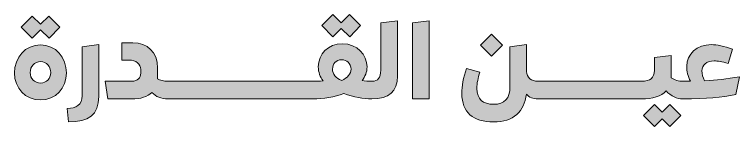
# Model space of a CAD drawing. Header units: millimetres. Extents: x 81 to 1251, y -181 to -29.
# Drawn here: x 81.3 to 215.7, y -162.1 to -141.4 of the extents above; entities that cross this region are included whole.
import ezdxf

# ---------------------------------------------------------------- set-up
doc = ezdxf.new("R2010")
doc.units = ezdxf.units.MM
doc.header["$MEASUREMENT"] = 0
doc.layers.add('Layer 1', color=7, linetype='Continuous', lineweight=0)

# ---------------------------------------------------------------- blocks, each defined once
blk = doc.blocks.new('Block_3')
at = {"layer": 'Layer 1', "true_color": 0x414042, "transparency": 33554687}
h = blk.add_hatch(color=250, dxfattribs=at)
h.dxf.hatch_style = 2
h.paths.add_polyline_path([(86.1, -144.26), (87.69, -145.8), (89.71, -143.74), (87.65, -141.7), (86.1, -143.23), (84.54, -141.7), (82.5, -143.74), (84.56, -145.8)])
h = blk.add_hatch(color=250, dxfattribs=at)
h.dxf.hatch_style = 2
h.paths.add_polyline_path([(141.86, -143.98), (143.44, -145.52), (145.46, -143.46), (143.4, -141.42), (141.86, -142.95), (140.29, -141.42), (138.25, -143.46), (140.31, -145.52)])
h = blk.add_hatch(color=250, dxfattribs=at)
h.dxf.hatch_style = 2
edge = h.paths.add_edge_path()
edge.add_spline(control_points=[(141.96, -153.62), (140.87, -153.23), (140.25, -152.38), (140.25, -151.5), (140.25, -150.57), (140.91, -149.78), (141.94, -149.78), (142.83, -149.78), (143.68, -150.47), (143.68, -151.5), (143.68, -152.36), (143.03, -153.17), (141.96, -153.62)], knot_values=[0, 0, 0, 0, 1, 1, 1, 2, 2, 2, 3, 3, 3, 4, 4, 4, 4], degree=3, periodic=0)
edge = h.paths.add_edge_path()
edge.add_spline(control_points=[(149.2, -151.72), (149.2, -153.13), (148.69, -153.76), (147.56, -153.76), (147.55, -153.76), (147.55, -153.77), (147.55, -153.77), (147.55, -153.77), (147.54, -153.76), (147.54, -153.76), (146.87, -153.76), (146.27, -153.72), (145.72, -153.64), (146.29, -152.91), (146.65, -152.06), (146.65, -151.11), (146.65, -148.85), (144.83, -146.83), (142.09, -146.83), (139.38, -146.83), (137.62, -148.71), (137.62, -151.09), (137.62, -152.08), (137.94, -152.95), (138.49, -153.68), (137.88, -153.74), (137.22, -153.76), (136.57, -153.76), (136.57, -153.76), (132.73, -153.76), (132.73, -153.76), (132.73, -153.76), (132.73, -153.76), (132.73, -153.76), (132.73, -153.76), (128.89, -153.76), (128.89, -153.76), (128.89, -153.76), (128.89, -153.76), (128.89, -153.76), (128.89, -153.76), (125.05, -153.76), (125.05, -153.76), (125.05, -153.76), (125.05, -153.76), (125.05, -153.76), (125.05, -153.76), (121.21, -153.76), (121.21, -153.76), (121.21, -153.76), (121.21, -153.76), (121.21, -153.76), (121.21, -153.76), (117.36, -153.76), (117.36, -153.76), (117.36, -153.76), (117.36, -153.76), (117.36, -153.76), (117.36, -153.76), (113.52, -153.76), (113.52, -153.76), (113.52, -153.76), (113.52, -153.76), (113.52, -153.76), (113.52, -153.76), (109.68, -153.76), (109.68, -153.76), (108.91, -153.76), (108.32, -153.58), (107.78, -153.29), (107.8, -153.15), (107.8, -153.01), (107.8, -152.87), (107.8, -152.87), (107.8, -151.33), (107.8, -151.33), (107.8, -148.3), (105.94, -146.67), (103.25, -146.67), (103.25, -146.67), (101.19, -146.67), (101.19, -146.67), (101.19, -146.67), (101.19, -149.84), (101.19, -149.84), (101.19, -149.84), (102.54, -149.84), (102.54, -149.84), (103.8, -149.84), (104.67, -150.55), (104.69, -151.6), (104.69, -151.6), (104.69, -152.24), (104.69, -152.24), (104.69, -153.15), (104.16, -153.76), (103.05, -153.76), (103.05, -153.76), (98.1, -153.76), (98.1, -153.76), (98.1, -153.76), (98.57, -157.03), (98.57, -157.03), (98.57, -157.03), (103.01, -157.03), (103.01, -157.03), (104.69, -157.03), (105.94, -156.63), (106.73, -155.84), (107.52, -156.61), (108.53, -157.03), (109.68, -157.03), (109.68, -157.03), (109.68, -157.03), (109.68, -157.03), (109.68, -157.03), (113.52, -157.03), (113.52, -157.03), (113.52, -157.03), (113.52, -157.03), (113.52, -157.03), (113.52, -157.03), (117.36, -157.03), (117.36, -157.03), (117.36, -157.03), (117.36, -157.03), (117.36, -157.03), (117.36, -157.03), (121.21, -157.03), (121.21, -157.03), (121.21, -157.03), (121.21, -157.03), (121.21, -157.03), (121.21, -157.03), (125.05, -157.03), (125.05, -157.03), (125.05, -157.03), (125.05, -157.03), (125.05, -157.03), (125.05, -157.03), (128.89, -157.03), (128.89, -157.03), (128.89, -157.03), (128.89, -157.03), (128.89, -157.03), (128.89, -157.03), (132.73, -157.03), (132.73, -157.03), (132.73, -157.03), (132.73, -157.03), (132.73, -157.03), (132.73, -157.03), (136.57, -157.03), (136.57, -157.03), (136.57, -157.03), (136.57, -157.03), (136.57, -157.03), (138.57, -157.03), (140.65, -156.73), (142.33, -156.04), (144.21, -156.69), (146.01, -157.03), (147.54, -157.03), (147.54, -157.03), (147.54, -157.03), (147.54, -157.03), (147.54, -157.03), (147.54, -157.03), (147.54, -157.03), (147.54, -157.03), (147.54, -157.03), (147.54, -157.03), (147.54, -157.03), (147.54, -157.03), (147.54, -157.03), (150.73, -157.03), (152.29, -155.62), (152.29, -152.83), (152.29, -152.83), (152.31, -142.57), (152.31, -142.57), (152.31, -142.57), (149.22, -142.93), (149.22, -142.93), (149.22, -142.93), (149.2, -151.72), (149.2, -151.72)], knot_values=[0, 0, 0, 0, 1, 1, 1, 2, 2, 2, 3, 3, 3, 4, 4, 4, 5, 5, 5, 6, 6, 6, 7, 7, 7, 8, 8, 8, 9, 9, 9, 10, 10, 10, 11, 11, 11, 12, 12, 12, 13, 13, 13, 14, 14, 14, 15, 15, 15, 16, 16, 16, 17, 17, 17, 18, 18, 18, 19, 19, 19, 20, 20, 20, 21, 21, 21, 22, 22, 22, 23, 23, 23, 24, 24, 24, 25, 25, 25, 26, 26, 26, 27, 27, 27, 28, 28, 28, 29, 29, 29, 30, 30, 30, 31, 31, 31, 32, 32, 32, 33, 33, 33, 34, 34, 34, 35, 35, 35, 36, 36, 36, 37, 37, 37, 38, 38, 38, 39, 39, 39, 40, 40, 40, 41, 41, 41, 42, 42, 42, 43, 43, 43, 44, 44, 44, 45, 45, 45, 46, 46, 46, 47, 47, 47, 48, 48, 48, 49, 49, 49, 50, 50, 50, 51, 51, 51, 52, 52, 52, 53, 53, 53, 54, 54, 54, 55, 55, 55, 56, 56, 56, 57, 57, 57, 58, 58, 58, 59, 59, 59, 60, 60, 60, 61, 61, 61, 62, 62, 62, 62], degree=3, periodic=0)
h = blk.add_hatch(color=250, dxfattribs=at)
h.dxf.hatch_style = 2
h.paths.add_polyline_path([(155.1, -157.03), (158.19, -157.03), (158.19, -142.57), (155.1, -142.93)])
h = blk.add_hatch(color=250, dxfattribs=at)
h.dxf.hatch_style = 2
h.paths.add_polyline_path([(171.77, -147.09), (169.72, -145.05), (167.66, -147.09), (169.74, -149.13)])
h = blk.add_hatch(color=250, dxfattribs=at)
h.dxf.hatch_style = 2
edge = h.paths.add_edge_path()
edge.add_spline(control_points=[(86.12, -154.1), (85.01, -154.1), (84.2, -153.25), (84.2, -152.16), (84.2, -151.05), (85.01, -150.1), (86.12, -150.1), (87.21, -150.1), (88, -151.05), (88, -152.16), (88, -153.25), (87.21, -154.1), (86.12, -154.1)], knot_values=[0, 0, 0, 0, 1, 1, 1, 2, 2, 2, 3, 3, 3, 4, 4, 4, 4], degree=3, periodic=0)
edge = h.paths.add_edge_path()
edge.add_spline(control_points=[(86.12, -147.01), (83.29, -147.01), (81.29, -149.41), (81.29, -152.22), (81.29, -155.03), (83.29, -157.21), (86.12, -157.21), (88.91, -157.21), (90.91, -155.03), (90.91, -152.22), (90.91, -149.41), (88.91, -147.01), (86.12, -147.01)], knot_values=[0, 0, 0, 0, 1, 1, 1, 2, 2, 2, 3, 3, 3, 4, 4, 4, 4], degree=3, periodic=0)
h = blk.add_hatch(color=250, dxfattribs=at)
h.dxf.hatch_style = 2
edge = h.paths.add_edge_path()
edge.add_spline(control_points=[(93.84, -156.44), (93.84, -158.14), (92.67, -158.77), (91.07, -158.77), (91.07, -158.77), (91.29, -161.29), (91.29, -161.29), (95.07, -161.29), (96.91, -160), (96.91, -156.57), (96.91, -156.57), (96.91, -146.99), (96.91, -146.99), (96.91, -146.99), (93.82, -147.37), (93.82, -147.37), (93.82, -147.37), (93.84, -156.44), (93.84, -156.44)], knot_values=[0, 0, 0, 0, 1, 1, 1, 2, 2, 2, 3, 3, 3, 4, 4, 4, 5, 5, 5, 6, 6, 6, 6], degree=3, periodic=0)
h = blk.add_hatch(color=250, dxfattribs=at)
h.dxf.hatch_style = 2
edge = h.paths.add_edge_path()
edge.add_spline(control_points=[(215.71, -152.93), (213.33, -153.33), (211.47, -153.56), (209.25, -153.68), (208.94, -153.07), (208.74, -152.42), (208.74, -151.84), (208.74, -150.77), (209.61, -150), (211.04, -150), (211.63, -150), (212.44, -150.14), (213.61, -150.45), (213.61, -150.45), (214.44, -147.82), (214.44, -147.82), (212.8, -147.27), (211.53, -146.99), (210.52, -146.99), (207.79, -146.99), (205.93, -148.71), (205.93, -150.99), (205.93, -151.94), (206.15, -152.81), (206.6, -153.76), (206.6, -153.76), (205.2, -153.76), (205.2, -153.76), (204.42, -153.76), (203.67, -153.54), (203.02, -153.13), (203.02, -153.13), (203.02, -152.87), (203.02, -152.87), (203.02, -152.87), (203.02, -149.01), (203.02, -149.01), (203.02, -149.01), (199.93, -149.37), (199.93, -149.37), (199.93, -149.37), (199.95, -151.74), (199.95, -151.74), (199.95, -153.17), (199.12, -153.76), (197.57, -153.76), (197.56, -153.76), (197.56, -153.77), (197.55, -153.77), (197.55, -153.77), (197.54, -153.76), (197.53, -153.76), (197.53, -153.76), (193.69, -153.76), (193.69, -153.76), (193.69, -153.76), (193.69, -153.76), (193.69, -153.76), (193.69, -153.76), (189.85, -153.76), (189.85, -153.76), (189.85, -153.76), (189.85, -153.76), (189.85, -153.76), (189.85, -153.76), (186.01, -153.76), (186.01, -153.76), (186.01, -153.76), (186.01, -153.76), (186.01, -153.76), (186.01, -153.76), (182.17, -153.76), (182.17, -153.76), (182.17, -153.76), (182.17, -153.76), (182.17, -153.76), (182.17, -153.76), (178.33, -153.76), (178.33, -153.76), (177.14, -153.76), (176.27, -153.11), (176.23, -151.94), (176.23, -151.94), (176.23, -146.99), (176.23, -146.99), (176.23, -146.99), (173.14, -147.37), (173.14, -147.37), (173.14, -147.37), (173.14, -154.75), (173.14, -154.75), (173.16, -156.97), (172.15, -158.02), (170.15, -158.02), (168.09, -158.02), (167.04, -157.05), (167.02, -155.09), (167.02, -154.14), (167.22, -153.19), (167.58, -152.06), (167.58, -152.06), (165.08, -151.39), (165.08, -151.39), (164.51, -153.13), (164.23, -154.65), (164.23, -156), (164.23, -159.54), (166.29, -161.29), (170.15, -161.29), (173.77, -161.29), (175.85, -159.37), (176.19, -156.14), (176.7, -156.71), (177.46, -157.03), (178.33, -157.03), (178.33, -157.03), (178.33, -157.03), (178.33, -157.03), (178.33, -157.03), (182.17, -157.03), (182.17, -157.03), (182.17, -157.03), (182.17, -157.03), (182.17, -157.03), (182.17, -157.03), (186.01, -157.03), (186.01, -157.03), (186.01, -157.03), (186.01, -157.03), (186.01, -157.03), (186.01, -157.03), (189.85, -157.03), (189.85, -157.03), (189.85, -157.03), (189.85, -157.03), (189.85, -157.03), (189.85, -157.03), (193.69, -157.03), (193.69, -157.03), (193.69, -157.03), (193.69, -157.03), (193.69, -157.03), (193.69, -157.03), (197.53, -157.03), (197.53, -157.03), (197.53, -157.03), (197.53, -157.03), (197.53, -157.03), (199.61, -157.03), (201.18, -156.53), (202.09, -155.54), (203.02, -156.49), (204.15, -157.03), (205.19, -157.03), (205.19, -157.03), (205.19, -157.03), (205.19, -157.03), (205.2, -157.03), (205.2, -157.03), (205.2, -157.03), (205.2, -157.03), (205.2, -157.03), (205.2, -157.03), (205.2, -157.03), (205.2, -157.03), (205.2, -157.03), (209.63, -157.03), (212.4, -156.71), (215.06, -156.22), (215.06, -156.22), (215.71, -152.93), (215.71, -152.93)], knot_values=[0, 0, 0, 0, 1, 1, 1, 2, 2, 2, 3, 3, 3, 4, 4, 4, 5, 5, 5, 6, 6, 6, 7, 7, 7, 8, 8, 8, 9, 9, 9, 10, 10, 10, 11, 11, 11, 12, 12, 12, 13, 13, 13, 14, 14, 14, 15, 15, 15, 16, 16, 16, 17, 17, 17, 18, 18, 18, 19, 19, 19, 20, 20, 20, 21, 21, 21, 22, 22, 22, 23, 23, 23, 24, 24, 24, 25, 25, 25, 26, 26, 26, 27, 27, 27, 28, 28, 28, 29, 29, 29, 30, 30, 30, 31, 31, 31, 32, 32, 32, 33, 33, 33, 34, 34, 34, 35, 35, 35, 36, 36, 36, 37, 37, 37, 38, 38, 38, 39, 39, 39, 40, 40, 40, 41, 41, 41, 42, 42, 42, 43, 43, 43, 44, 44, 44, 45, 45, 45, 46, 46, 46, 47, 47, 47, 48, 48, 48, 49, 49, 49, 50, 50, 50, 51, 51, 51, 52, 52, 52, 53, 53, 53, 54, 54, 54, 55, 55, 55, 56, 56, 56, 57, 57, 57, 57], degree=3, periodic=0)
h = blk.add_hatch(color=250, dxfattribs=at)
h.dxf.hatch_style = 2
h.paths.add_polyline_path([(201.37, -159.45), (199.93, -158.04), (197.89, -160.08), (199.97, -162.12), (201.37, -160.71), (202.82, -162.12), (204.86, -160.08), (202.78, -158.04)])
at = {"layer": 'Layer 1'}
for points in [[(86.1, -144.26), (87.69, -145.8), (89.71, -143.74), (87.65, -141.7), (86.1, -143.23), (84.54, -141.7), (82.5, -143.74), (84.56, -145.8)], [(141.86, -143.98), (143.44, -145.52), (145.46, -143.46), (143.4, -141.42), (141.86, -142.95), (140.29, -141.42), (138.25, -143.46), (140.31, -145.52)], [(155.1, -157.03), (158.19, -157.03), (158.19, -142.57), (155.1, -142.93)], [(171.77, -147.09), (169.72, -145.05), (167.66, -147.09), (169.74, -149.13)], [(201.37, -159.45), (199.93, -158.04), (197.89, -160.08), (199.97, -162.12), (201.37, -160.71), (202.82, -162.12), (204.86, -160.08), (202.78, -158.04)]]:
    blk.add_lwpolyline(points, close=True, dxfattribs=at)
for points, knots in [([(149.2, -151.72), (149.2, -153.13), (148.69, -153.76), (147.56, -153.76), (147.55, -153.76), (147.55, -153.77), (147.55, -153.77), (147.55, -153.77), (147.54, -153.76), (147.54, -153.76), (146.87, -153.76), (146.27, -153.72), (145.72, -153.64), (146.29, -152.91), (146.65, -152.06), (146.65, -151.11), (146.65, -148.85), (144.83, -146.83), (142.09, -146.83), (139.38, -146.83), (137.62, -148.71), (137.62, -151.09), (137.62, -152.08), (137.94, -152.95), (138.49, -153.68), (137.88, -153.74), (137.22, -153.76), (136.57, -153.76), (136.57, -153.76), (132.73, -153.76), (132.73, -153.76), (132.73, -153.76), (132.73, -153.76), (132.73, -153.76), (132.73, -153.76), (128.89, -153.76), (128.89, -153.76), (128.89, -153.76), (128.89, -153.76), (128.89, -153.76), (128.89, -153.76), (125.05, -153.76), (125.05, -153.76), (125.05, -153.76), (125.05, -153.76), (125.05, -153.76), (125.05, -153.76), (121.21, -153.76), (121.21, -153.76), (121.21, -153.76), (121.21, -153.76), (121.21, -153.76), (121.21, -153.76), (117.36, -153.76), (117.36, -153.76), (117.36, -153.76), (117.36, -153.76), (117.36, -153.76), (117.36, -153.76), (113.52, -153.76), (113.52, -153.76), (113.52, -153.76), (113.52, -153.76), (113.52, -153.76), (113.52, -153.76), (109.68, -153.76), (109.68, -153.76), (108.91, -153.76), (108.32, -153.58), (107.78, -153.29), (107.8, -153.15), (107.8, -153.01), (107.8, -152.87), (107.8, -152.87), (107.8, -151.33), (107.8, -151.33), (107.8, -148.3), (105.94, -146.67), (103.25, -146.67), (103.25, -146.67), (101.19, -146.67), (101.19, -146.67), (101.19, -146.67), (101.19, -149.84), (101.19, -149.84), (101.19, -149.84), (102.54, -149.84), (102.54, -149.84), (103.8, -149.84), (104.67, -150.55), (104.69, -151.6), (104.69, -151.6), (104.69, -152.24), (104.69, -152.24), (104.69, -153.15), (104.16, -153.76), (103.05, -153.76), (103.05, -153.76), (98.1, -153.76), (98.1, -153.76), (98.1, -153.76), (98.57, -157.03), (98.57, -157.03), (98.57, -157.03), (103.01, -157.03), (103.01, -157.03), (104.69, -157.03), (105.94, -156.63), (106.73, -155.84), (107.52, -156.61), (108.53, -157.03), (109.68, -157.03), (109.68, -157.03), (109.68, -157.03), (109.68, -157.03), (109.68, -157.03), (113.52, -157.03), (113.52, -157.03), (113.52, -157.03), (113.52, -157.03), (113.52, -157.03), (113.52, -157.03), (117.36, -157.03), (117.36, -157.03), (117.36, -157.03), (117.36, -157.03), (117.36, -157.03), (117.36, -157.03), (121.21, -157.03), (121.21, -157.03), (121.21, -157.03), (121.21, -157.03), (121.21, -157.03), (121.21, -157.03), (125.05, -157.03), (125.05, -157.03), (125.05, -157.03), (125.05, -157.03), (125.05, -157.03), (125.05, -157.03), (128.89, -157.03), (128.89, -157.03), (128.89, -157.03), (128.89, -157.03), (128.89, -157.03), (128.89, -157.03), (132.73, -157.03), (132.73, -157.03), (132.73, -157.03), (132.73, -157.03), (132.73, -157.03), (132.73, -157.03), (136.57, -157.03), (136.57, -157.03), (136.57, -157.03), (136.57, -157.03), (136.57, -157.03), (138.57, -157.03), (140.65, -156.73), (142.33, -156.04), (144.21, -156.69), (146.01, -157.03), (147.54, -157.03), (147.54, -157.03), (147.54, -157.03), (147.54, -157.03), (147.54, -157.03), (147.54, -157.03), (147.54, -157.03), (147.54, -157.03), (147.54, -157.03), (147.54, -157.03), (147.54, -157.03), (147.54, -157.03), (147.54, -157.03), (150.73, -157.03), (152.29, -155.62), (152.29, -152.83), (152.29, -152.83), (152.31, -142.57), (152.31, -142.57), (152.31, -142.57), (149.22, -142.93), (149.22, -142.93), (149.22, -142.93), (149.2, -151.72), (149.2, -151.72)], [0, 0, 0, 0, 1, 1, 1, 2, 2, 2, 3, 3, 3, 4, 4, 4, 5, 5, 5, 6, 6, 6, 7, 7, 7, 8, 8, 8, 9, 9, 9, 10, 10, 10, 11, 11, 11, 12, 12, 12, 13, 13, 13, 14, 14, 14, 15, 15, 15, 16, 16, 16, 17, 17, 17, 18, 18, 18, 19, 19, 19, 20, 20, 20, 21, 21, 21, 22, 22, 22, 23, 23, 23, 24, 24, 24, 25, 25, 25, 26, 26, 26, 27, 27, 27, 28, 28, 28, 29, 29, 29, 30, 30, 30, 31, 31, 31, 32, 32, 32, 33, 33, 33, 34, 34, 34, 35, 35, 35, 36, 36, 36, 37, 37, 37, 38, 38, 38, 39, 39, 39, 40, 40, 40, 41, 41, 41, 42, 42, 42, 43, 43, 43, 44, 44, 44, 45, 45, 45, 46, 46, 46, 47, 47, 47, 48, 48, 48, 49, 49, 49, 50, 50, 50, 51, 51, 51, 52, 52, 52, 53, 53, 53, 54, 54, 54, 55, 55, 55, 56, 56, 56, 57, 57, 57, 58, 58, 58, 59, 59, 59, 60, 60, 60, 61, 61, 61, 62, 62, 62, 62]), ([(86.12, -147.01), (83.29, -147.01), (81.29, -149.41), (81.29, -152.22), (81.29, -155.03), (83.29, -157.21), (86.12, -157.21), (88.91, -157.21), (90.91, -155.03), (90.91, -152.22), (90.91, -149.41), (88.91, -147.01), (86.12, -147.01)], [0, 0, 0, 0, 1, 1, 1, 2, 2, 2, 3, 3, 3, 4, 4, 4, 4]), ([(93.84, -156.44), (93.84, -158.14), (92.67, -158.77), (91.07, -158.77), (91.07, -158.77), (91.29, -161.29), (91.29, -161.29), (95.07, -161.29), (96.91, -160), (96.91, -156.57), (96.91, -156.57), (96.91, -146.99), (96.91, -146.99), (96.91, -146.99), (93.82, -147.37), (93.82, -147.37), (93.82, -147.37), (93.84, -156.44), (93.84, -156.44)], [0, 0, 0, 0, 1, 1, 1, 2, 2, 2, 3, 3, 3, 4, 4, 4, 5, 5, 5, 6, 6, 6, 6]), ([(215.71, -152.93), (213.33, -153.33), (211.47, -153.56), (209.25, -153.68), (208.94, -153.07), (208.74, -152.42), (208.74, -151.84), (208.74, -150.77), (209.61, -150), (211.04, -150), (211.63, -150), (212.44, -150.14), (213.61, -150.45), (213.61, -150.45), (214.44, -147.82), (214.44, -147.82), (212.8, -147.27), (211.53, -146.99), (210.52, -146.99), (207.79, -146.99), (205.93, -148.71), (205.93, -150.99), (205.93, -151.94), (206.15, -152.81), (206.6, -153.76), (206.6, -153.76), (205.2, -153.76), (205.2, -153.76), (204.42, -153.76), (203.67, -153.54), (203.02, -153.13), (203.02, -153.13), (203.02, -152.87), (203.02, -152.87), (203.02, -152.87), (203.02, -149.01), (203.02, -149.01), (203.02, -149.01), (199.93, -149.37), (199.93, -149.37), (199.93, -149.37), (199.95, -151.74), (199.95, -151.74), (199.95, -153.17), (199.12, -153.76), (197.57, -153.76), (197.56, -153.76), (197.56, -153.77), (197.55, -153.77), (197.55, -153.77), (197.54, -153.76), (197.53, -153.76), (197.53, -153.76), (193.69, -153.76), (193.69, -153.76), (193.69, -153.76), (193.69, -153.76), (193.69, -153.76), (193.69, -153.76), (189.85, -153.76), (189.85, -153.76), (189.85, -153.76), (189.85, -153.76), (189.85, -153.76), (189.85, -153.76), (186.01, -153.76), (186.01, -153.76), (186.01, -153.76), (186.01, -153.76), (186.01, -153.76), (186.01, -153.76), (182.17, -153.76), (182.17, -153.76), (182.17, -153.76), (182.17, -153.76), (182.17, -153.76), (182.17, -153.76), (178.33, -153.76), (178.33, -153.76), (177.14, -153.76), (176.27, -153.11), (176.23, -151.94), (176.23, -151.94), (176.23, -146.99), (176.23, -146.99), (176.23, -146.99), (173.14, -147.37), (173.14, -147.37), (173.14, -147.37), (173.14, -154.75), (173.14, -154.75), (173.16, -156.97), (172.15, -158.02), (170.15, -158.02), (168.09, -158.02), (167.04, -157.05), (167.02, -155.09), (167.02, -154.14), (167.22, -153.19), (167.58, -152.06), (167.58, -152.06), (165.08, -151.39), (165.08, -151.39), (164.51, -153.13), (164.23, -154.65), (164.23, -156), (164.23, -159.54), (166.29, -161.29), (170.15, -161.29), (173.77, -161.29), (175.85, -159.37), (176.19, -156.14), (176.7, -156.71), (177.46, -157.03), (178.33, -157.03), (178.33, -157.03), (178.33, -157.03), (178.33, -157.03), (178.33, -157.03), (182.17, -157.03), (182.17, -157.03), (182.17, -157.03), (182.17, -157.03), (182.17, -157.03), (182.17, -157.03), (186.01, -157.03), (186.01, -157.03), (186.01, -157.03), (186.01, -157.03), (186.01, -157.03), (186.01, -157.03), (189.85, -157.03), (189.85, -157.03), (189.85, -157.03), (189.85, -157.03), (189.85, -157.03), (189.85, -157.03), (193.69, -157.03), (193.69, -157.03), (193.69, -157.03), (193.69, -157.03), (193.69, -157.03), (193.69, -157.03), (197.53, -157.03), (197.53, -157.03), (197.53, -157.03), (197.53, -157.03), (197.53, -157.03), (199.61, -157.03), (201.18, -156.53), (202.09, -155.54), (203.02, -156.49), (204.15, -157.03), (205.19, -157.03), (205.19, -157.03), (205.19, -157.03), (205.19, -157.03), (205.2, -157.03), (205.2, -157.03), (205.2, -157.03), (205.2, -157.03), (205.2, -157.03), (205.2, -157.03), (205.2, -157.03), (205.2, -157.03), (205.2, -157.03), (209.63, -157.03), (212.4, -156.71), (215.06, -156.22), (215.06, -156.22), (215.71, -152.93), (215.71, -152.93)], [0, 0, 0, 0, 1, 1, 1, 2, 2, 2, 3, 3, 3, 4, 4, 4, 5, 5, 5, 6, 6, 6, 7, 7, 7, 8, 8, 8, 9, 9, 9, 10, 10, 10, 11, 11, 11, 12, 12, 12, 13, 13, 13, 14, 14, 14, 15, 15, 15, 16, 16, 16, 17, 17, 17, 18, 18, 18, 19, 19, 19, 20, 20, 20, 21, 21, 21, 22, 22, 22, 23, 23, 23, 24, 24, 24, 25, 25, 25, 26, 26, 26, 27, 27, 27, 28, 28, 28, 29, 29, 29, 30, 30, 30, 31, 31, 31, 32, 32, 32, 33, 33, 33, 34, 34, 34, 35, 35, 35, 36, 36, 36, 37, 37, 37, 38, 38, 38, 39, 39, 39, 40, 40, 40, 41, 41, 41, 42, 42, 42, 43, 43, 43, 44, 44, 44, 45, 45, 45, 46, 46, 46, 47, 47, 47, 48, 48, 48, 49, 49, 49, 50, 50, 50, 51, 51, 51, 52, 52, 52, 53, 53, 53, 54, 54, 54, 55, 55, 55, 56, 56, 56, 57, 57, 57, 57]), ([(86.12, -154.1), (85.01, -154.1), (84.2, -153.25), (84.2, -152.16), (84.2, -151.05), (85.01, -150.1), (86.12, -150.1), (87.21, -150.1), (88, -151.05), (88, -152.16), (88, -153.25), (87.21, -154.1), (86.12, -154.1)], [0, 0, 0, 0, 1, 1, 1, 2, 2, 2, 3, 3, 3, 4, 4, 4, 4]), ([(141.96, -153.62), (140.87, -153.23), (140.25, -152.38), (140.25, -151.5), (140.25, -150.57), (140.91, -149.78), (141.94, -149.78), (142.83, -149.78), (143.68, -150.47), (143.68, -151.5), (143.68, -152.36), (143.03, -153.17), (141.96, -153.62)], [0, 0, 0, 0, 1, 1, 1, 2, 2, 2, 3, 3, 3, 4, 4, 4, 4])]:
    blk.add_open_spline(points, degree=3, knots=knots, dxfattribs=at)
blk = doc.blocks.new('Block_1')
at = {"layer": 'Layer 1'}
blk.add_blockref('Block_3', (0, 0), dxfattribs=at)
blk = doc.blocks.new('Block_0')
at = {"layer": 'Layer 1'}
blk.add_blockref('Block_1', (0, 0), dxfattribs=at)

msp = doc.modelspace()

# ---------------------------------------------------------------- block references
at = {"layer": 'Layer 1'}
msp.add_blockref('Block_0', (0, 0), dxfattribs=at)

doc.saveas('drawing.dxf')
